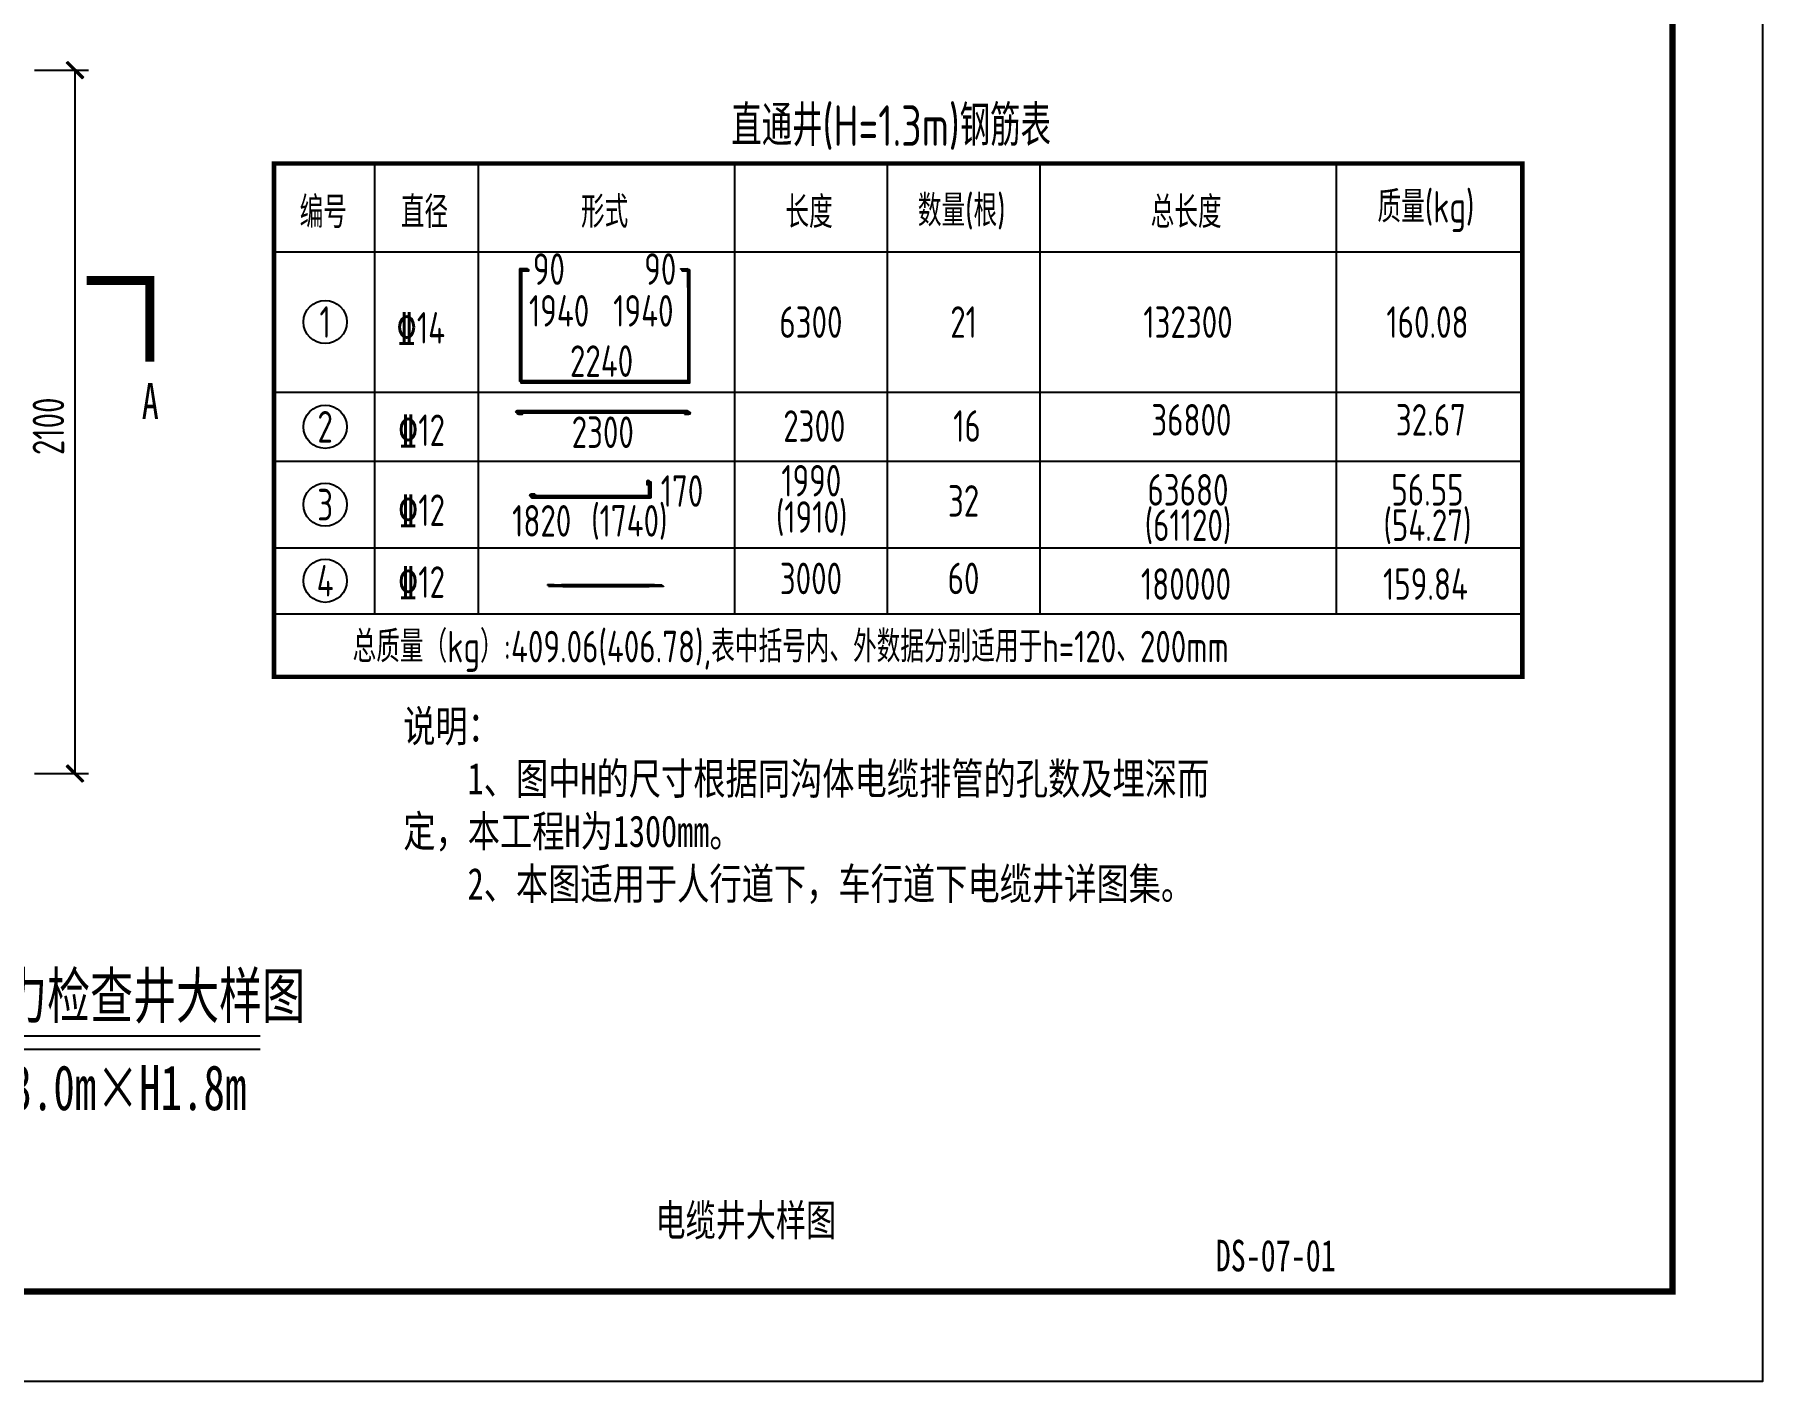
# Model space of a CAD drawing. Extents: x 2969 to 3809, y -1283 to -33.
# Drawn here: x 3197.6 to 3389.5, y -330 to -180.5 of the extents above; entities that cross this region are included whole.
import ezdxf
from ezdxf.enums import TextEntityAlignment as Align

# ---------------------------------------------------------------- set-up
doc = ezdxf.new("R2010")
doc.units = 0
doc.header["$LTSCALE"] = 10
for name, color, linetype in [('0-TK', 7, 'Continuous'), ('TK', 7, 'Continuous'), ('尺寸标注', 1, 'Continuous'), ('文字', 3, 'Continuous'), ('轮廓', 7, 'Continuous'), ('钢筋', 4, 'Continuous')]:
    doc.layers.add(name, color=color, linetype=linetype)
doc.styles.add('GJ', font='tssdeng.shx', dxfattribs={"width": 0.75, "bigfont": 'hztxt.shx'})
doc.styles.add('HZTXT', font='仿宋_GB2312_0.ttf', dxfattribs={"width": 0.6, "height": 1.25})
doc.styles.add('ST', font='', dxfattribs={"width": 0.9})
doc.styles.add('仿宋', font='simfang.ttf', dxfattribs={"width": 0.9})
doc.styles.get('ST').set_extended_font_data('SimSun')

# ---------------------------------------------------------------- blocks, each defined once
blk = doc.blocks.new('K-建筑标记')
at = {"lineweight": 5}
blk.add_hatch(color=256, dxfattribs=at).paths.add_polyline_path([(0.97, 0.8), (0.8, 0.97), (-0.97, -0.8), (-0.8, -0.97)])
blk.add_lwpolyline([(-0.8, -0.97), (-0.97, -0.8), (0.8, 0.97), (0.97, 0.8)], close=True, dxfattribs=at)
blk.add_lwpolyline([(0.09, -0.09), (-0.09, 0.09)], dxfattribs=at)

msp = doc.modelspace()

# ---------------------------------------------------------------- hatches: boundary and pattern name
at = {"layer": '轮廓'}
for points in [[(3251.546, -206.47), (3251.455, -206.47), (3251.546, -218.892)], [(3251.455, -206.47), (3251.546, -218.892), (3251.455, -218.984)], [(3251.478, -206.436), (3251.478, -206.528), (3252.344, -206.436)], [(3251.478, -206.528), (3252.344, -206.436), (3252.344, -206.528)], [(3270.164, -206.528), (3270.164, -206.436), (3269.321, -206.528)], [(3270.164, -206.436), (3269.321, -206.528), (3269.321, -206.436)], [(3270.13, -218.892), (3270.222, -218.984), (3270.13, -206.47)], [(3270.222, -218.984), (3270.13, -206.47), (3270.222, -206.47)], [(3251.546, -218.892), (3251.455, -218.984), (3270.13, -218.892)], [(3251.455, -218.984), (3270.13, -218.892), (3270.222, -218.984)], [(3251.099, -222.234), (3251.157, -222.292), (3251.031, -222.315)], [(3251.157, -222.292), (3251.031, -222.315), (3251.123, -222.315)], [(3251.031, -222.315), (3251.123, -222.315), (3251.099, -222.437)], [(3251.18, -222.201), (3251.18, -222.292), (3251.099, -222.234)], [(3251.18, -222.292), (3251.099, -222.234), (3251.157, -222.292)], [(3251.123, -222.315), (3251.099, -222.437), (3251.157, -222.349)], [(3251.099, -222.437), (3251.157, -222.349), (3251.18, -222.464)], [(3251.157, -222.201), (3251.157, -222.292), (3270.13, -222.201)], [(3251.157, -222.292), (3270.13, -222.201), (3270.13, -222.292)], [(3251.157, -222.349), (3251.18, -222.464), (3251.18, -222.38)], [(3251.18, -222.38), (3251.18, -222.464), (3251.637, -222.38)], [(3251.18, -222.464), (3251.637, -222.38), (3251.637, -222.464)], [(3270.096, -222.464), (3270.096, -222.38), (3269.626, -222.464)], [(3270.096, -222.38), (3269.626, -222.464), (3269.626, -222.38)], [(3270.188, -222.234), (3270.13, -222.292), (3270.096, -222.201)], [(3270.13, -222.292), (3270.096, -222.201), (3270.096, -222.292)], [(3270.096, -222.38), (3270.188, -222.437), (3270.13, -222.349)], [(3270.096, -222.464), (3270.096, -222.38), (3270.188, -222.437)], [(3270.164, -222.315), (3270.188, -222.234), (3270.13, -222.292)], [(3270.188, -222.437), (3270.13, -222.349), (3270.245, -222.315)], [(3270.13, -222.349), (3270.245, -222.315), (3270.164, -222.315)], [(3270.245, -222.315), (3270.164, -222.315), (3270.188, -222.234)], [(3265.656, -229.942), (3265.713, -230.007), (3265.598, -230.03)], [(3265.713, -230.007), (3265.598, -230.03), (3265.69, -230.03)], [(3265.69, -230.03), (3265.598, -230.03), (3265.69, -230.51)], [(3265.598, -230.03), (3265.69, -230.51), (3265.598, -230.51)], [(3265.747, -229.915), (3265.747, -230.007), (3265.656, -229.942)], [(3265.747, -230.007), (3265.656, -229.942), (3265.713, -230.007)], [(3265.838, -229.942), (3265.771, -230.007), (3265.747, -229.915)], [(3265.771, -230.007), (3265.747, -229.915), (3265.747, -230.007)], [(3265.896, -230.03), (3265.771, -230.03), (3265.838, -229.942)], [(3265.771, -230.03), (3265.838, -229.942), (3265.771, -230.007)], [(3265.896, -230.007), (3265.771, -230.007), (3265.896, -231.705)], [(3265.771, -230.007), (3265.896, -231.705), (3265.771, -231.705)], [(3252.619, -231.524), (3252.676, -231.581), (3252.585, -231.614)], [(3252.676, -231.581), (3252.585, -231.614), (3252.676, -231.614)], [(3252.585, -231.614), (3252.676, -231.614), (3252.619, -231.705)], [(3252.71, -231.466), (3252.71, -231.581), (3252.619, -231.524)], [(3252.71, -231.581), (3252.619, -231.524), (3252.676, -231.581)], [(3252.676, -231.614), (3252.619, -231.705), (3252.676, -231.639)], [(3252.619, -231.705), (3252.676, -231.639), (3252.734, -231.762)], [(3252.642, -231.639), (3252.642, -231.73), (3265.838, -231.639)], [(3252.642, -231.73), (3265.838, -231.639), (3265.838, -231.73)], [(3252.676, -231.639), (3252.734, -231.762), (3252.71, -231.672)], [(3252.71, -231.466), (3252.71, -231.581), (3253.181, -231.466)], [(3252.71, -231.581), (3253.181, -231.466), (3253.181, -231.581)], [(3254.524, -241.589), (3254.558, -241.507), (3255.36, -241.589)], [(3254.558, -241.507), (3255.36, -241.589), (3255.302, -241.507)], [(3256.135, -241.507), (3256.078, -241.589), (3255.302, -241.507)], [(3256.078, -241.589), (3255.302, -241.507), (3255.36, -241.589)], [(3256.111, -241.507), (3256.111, -241.589), (3265.69, -241.507)], [(3256.111, -241.589), (3265.69, -241.507), (3265.69, -241.589)], [(3265.656, -241.589), (3265.713, -241.507), (3266.488, -241.589)], [(3265.713, -241.507), (3266.488, -241.589), (3266.458, -241.507)], [(3267.267, -241.507), (3267.233, -241.589), (3266.458, -241.507)], [(3267.233, -241.589), (3266.458, -241.507), (3266.488, -241.589)]]:
    msp.add_hatch(color=256, dxfattribs=at).paths.add_polyline_path(points)

# ---------------------------------------------------------------- linework, layer by layer
at = {"linetype": 'Continuous', "const_width": 0.7}
msp.add_lwpolyline([(2994.454, -42.989), (3379.454, -42.989), (3379.454, -319.989), (2994.454, -319.989)], close=True, dxfattribs=at)
at = {"layer": '0-TK'}
msp.add_lwpolyline([(2969.454, -32.989), (3389.454, -32.989), (3389.454, -329.989), (2969.454, -329.989)], close=True, dxfattribs=at)
at = {"layer": 'TK'}
for p, q in [((3173.749, -291.628), (3222.661, -291.628)), ((3173.749, -293.107), (3222.661, -293.107))]:
    msp.add_line(p, q, dxfattribs=at)
at = {"layer": '尺寸标注'}
for points in [[(3197.629, -184.421), (3203.596, -184.421)], [(3202.113, -184.421), (3202.113, -262.515)], [(3197.629, -262.515), (3203.596, -262.515)], [(3202.113, -262.515), (3202.139, -262.515)]]:
    msp.add_lwpolyline(points, dxfattribs=at)
at = {"layer": '文字', "const_width": 1}
msp.add_lwpolyline([(3203.427, -207.771), (3210.427, -207.771), (3210.427, -216.771)], dxfattribs=at)
at = {"layer": '轮廓', "const_width": 0.5}
msp.add_lwpolyline([(3224.202, -194.785), (3362.791, -194.785), (3362.791, -251.775), (3224.202, -251.775)], close=True, dxfattribs=at)
at = {"layer": '轮廓'}
for points in [[(3235.365, -194.785), (3235.365, -244.767)], [(3246.875, -194.785), (3246.875, -244.767)], [(3275.346, -194.785), (3275.346, -244.767)], [(3292.288, -194.785), (3292.288, -244.767)], [(3309.238, -194.785), (3309.238, -244.767)], [(3342.115, -194.785), (3342.115, -244.767)], [(3224.202, -204.612), (3362.791, -204.612)], [(3251.715, -206.639), (3251.624, -206.639), (3251.624, -219.152), (3251.715, -219.061), (3251.715, -206.639)], [(3251.647, -206.697), (3252.514, -206.697), (3252.514, -206.606), (3251.647, -206.606), (3251.647, -206.697)], [(3251.647, -206.639), (3252.514, -206.639)], [(3269.491, -206.697), (3270.332, -206.697), (3270.332, -206.606), (3269.491, -206.606), (3269.491, -206.697)], [(3270.333, -206.639), (3269.491, -206.639)], [(3270.299, -219.061), (3270.391, -219.152), (3270.391, -206.639), (3270.299, -206.639), (3270.299, -219.061)], [(3224.202, -220.166), (3362.791, -220.166)], [(3251.715, -219.061), (3251.624, -219.152), (3270.391, -219.152), (3270.299, -219.061), (3251.715, -219.061)], [(3251.268, -222.403), (3251.326, -222.461), (3251.292, -222.484), (3251.201, -222.484), (3251.268, -222.403)], [(3251.201, -222.484), (3251.292, -222.484), (3251.326, -222.518), (3251.268, -222.609), (3251.201, -222.484)], [(3251.349, -222.369), (3251.349, -222.461), (3251.326, -222.461), (3251.268, -222.403), (3251.349, -222.369)], [(3251.268, -222.609), (3251.326, -222.518), (3251.349, -222.548), (3251.349, -222.633), (3251.268, -222.609)], [(3251.326, -222.461), (3270.3, -222.461), (3270.3, -222.37), (3251.326, -222.37), (3251.326, -222.461)], [(3270.357, -222.403), (3270.299, -222.461), (3270.266, -222.461), (3270.266, -222.369), (3270.357, -222.403)], [(3270.266, -222.633), (3270.266, -222.548), (3270.299, -222.518), (3270.357, -222.609), (3270.266, -222.633)], [(3270.414, -222.484), (3270.333, -222.484), (3270.299, -222.461), (3270.357, -222.403), (3270.414, -222.484)], [(3270.357, -222.609), (3270.299, -222.518), (3270.333, -222.484), (3270.414, -222.484), (3270.357, -222.609)], [(3251.349, -222.633), (3251.803, -222.633), (3251.803, -222.551), (3251.349, -222.551), (3251.349, -222.633)], [(3269.795, -222.633), (3270.266, -222.633), (3270.266, -222.551), (3269.795, -222.551), (3269.795, -222.633)], [(3224.202, -227.851), (3362.791, -227.851)], [(3265.825, -230.111), (3265.882, -230.175), (3265.859, -230.199), (3265.768, -230.199), (3265.825, -230.111)], [(3265.917, -230.084), (3265.917, -230.175), (3265.882, -230.175), (3265.825, -230.111), (3265.917, -230.084)], [(3266.008, -230.111), (3265.94, -230.175), (3265.917, -230.175), (3265.917, -230.084), (3266.008, -230.111)], [(3266.065, -230.199), (3265.94, -230.199), (3265.94, -230.175), (3266.008, -230.111), (3266.065, -230.199)], [(3265.94, -231.874), (3266.064, -231.874), (3266.064, -230.176), (3265.94, -230.176), (3265.94, -231.874)], [(3252.788, -231.692), (3252.845, -231.75), (3252.845, -231.783), (3252.754, -231.783), (3252.788, -231.692)], [(3252.754, -231.783), (3252.845, -231.783), (3252.845, -231.808), (3252.788, -231.874), (3252.754, -231.783)], [(3252.879, -231.635), (3252.879, -231.75), (3252.845, -231.75), (3252.788, -231.692), (3252.879, -231.635)], [(3252.788, -231.874), (3252.845, -231.808), (3252.879, -231.841), (3252.903, -231.932), (3252.788, -231.874)], [(3252.812, -231.899), (3266.006, -231.899), (3266.006, -231.808), (3252.812, -231.808), (3252.812, -231.899)], [(3252.879, -231.75), (3253.35, -231.75), (3253.35, -231.635), (3252.879, -231.635), (3252.879, -231.75)], [(3265.768, -230.679), (3265.858, -230.679), (3265.858, -230.2), (3265.768, -230.2), (3265.768, -230.679)], [(3224.202, -237.438), (3362.791, -237.438)], [(3254.694, -241.758), (3254.727, -241.676), (3255.472, -241.676), (3255.529, -241.758), (3254.694, -241.758)], [(3256.305, -241.676), (3256.247, -241.758), (3255.529, -241.758), (3255.472, -241.676), (3256.305, -241.676)], [(3256.281, -241.758), (3265.859, -241.758), (3265.859, -241.676), (3256.281, -241.676), (3256.281, -241.758)], [(3265.108, -241.7), (3265.05, -241.7)], [(3265.825, -241.758), (3265.882, -241.676), (3266.627, -241.676), (3266.658, -241.758), (3265.825, -241.758)], [(3267.436, -241.676), (3267.402, -241.758), (3266.658, -241.758), (3266.627, -241.676), (3267.436, -241.676)], [(3224.202, -244.767), (3362.791, -244.767)]]:
    msp.add_lwpolyline(points, dxfattribs=at)
at = {"layer": '轮廓', "lineweight": 0}
for points in [[(3251.546, -206.47), (3251.455, -206.47), (3251.546, -218.892), (3251.546, -206.47)], [(3251.455, -206.47), (3251.546, -218.892), (3251.455, -218.984), (3251.455, -206.47)], [(3251.478, -206.436), (3251.478, -206.528), (3252.344, -206.436), (3251.478, -206.436)], [(3251.478, -206.528), (3252.344, -206.436), (3252.344, -206.528), (3251.478, -206.528)], [(3270.164, -206.528), (3270.164, -206.436), (3269.321, -206.528), (3270.164, -206.528)], [(3270.164, -206.436), (3269.321, -206.528), (3269.321, -206.436), (3270.164, -206.436)], [(3270.13, -218.892), (3270.222, -218.984), (3270.13, -206.47), (3270.13, -218.892)], [(3270.222, -218.984), (3270.13, -206.47), (3270.222, -206.47), (3270.222, -218.984)], [(3251.546, -218.892), (3251.455, -218.984), (3270.13, -218.892), (3251.546, -218.892)], [(3251.455, -218.984), (3270.13, -218.892), (3270.222, -218.984), (3251.455, -218.984)], [(3251.099, -222.234), (3251.157, -222.292), (3251.031, -222.315), (3251.099, -222.234)], [(3251.157, -222.292), (3251.031, -222.315), (3251.123, -222.315), (3251.157, -222.292)], [(3251.031, -222.315), (3251.123, -222.315), (3251.099, -222.437), (3251.031, -222.315)], [(3251.18, -222.201), (3251.18, -222.292), (3251.099, -222.234), (3251.18, -222.201)], [(3251.18, -222.292), (3251.099, -222.234), (3251.157, -222.292), (3251.18, -222.292)], [(3251.123, -222.315), (3251.099, -222.437), (3251.157, -222.349), (3251.123, -222.315)], [(3251.099, -222.437), (3251.157, -222.349), (3251.18, -222.464), (3251.099, -222.437)], [(3251.157, -222.201), (3251.157, -222.292), (3270.13, -222.201), (3251.157, -222.201)], [(3251.157, -222.292), (3270.13, -222.201), (3270.13, -222.292), (3251.157, -222.292)], [(3251.157, -222.349), (3251.18, -222.464), (3251.18, -222.38), (3251.157, -222.349)], [(3251.18, -222.38), (3251.18, -222.464), (3251.637, -222.38), (3251.18, -222.38)], [(3251.18, -222.464), (3251.637, -222.38), (3251.637, -222.464), (3251.18, -222.464)], [(3270.096, -222.464), (3270.096, -222.38), (3269.626, -222.464), (3270.096, -222.464)], [(3270.096, -222.38), (3269.626, -222.464), (3269.626, -222.38), (3270.096, -222.38)], [(3270.188, -222.234), (3270.13, -222.292), (3270.096, -222.201), (3270.188, -222.234)], [(3270.13, -222.292), (3270.096, -222.201), (3270.096, -222.292), (3270.13, -222.292)], [(3270.096, -222.38), (3270.188, -222.437), (3270.13, -222.349), (3270.096, -222.38)], [(3270.096, -222.464), (3270.096, -222.38), (3270.188, -222.437), (3270.096, -222.464)], [(3270.164, -222.315), (3270.188, -222.234), (3270.13, -222.292), (3270.164, -222.315)], [(3270.188, -222.437), (3270.13, -222.349), (3270.245, -222.315), (3270.188, -222.437)], [(3270.13, -222.349), (3270.245, -222.315), (3270.164, -222.315), (3270.13, -222.349)], [(3270.245, -222.315), (3270.164, -222.315), (3270.188, -222.234), (3270.245, -222.315)], [(3265.656, -229.942), (3265.713, -230.007), (3265.598, -230.03), (3265.656, -229.942)], [(3265.713, -230.007), (3265.598, -230.03), (3265.69, -230.03), (3265.713, -230.007)], [(3265.69, -230.03), (3265.598, -230.03), (3265.69, -230.51), (3265.69, -230.03)], [(3265.598, -230.03), (3265.69, -230.51), (3265.598, -230.51), (3265.598, -230.03)], [(3265.747, -229.915), (3265.747, -230.007), (3265.656, -229.942), (3265.747, -229.915)], [(3265.747, -230.007), (3265.656, -229.942), (3265.713, -230.007), (3265.747, -230.007)], [(3265.838, -229.942), (3265.771, -230.007), (3265.747, -229.915), (3265.838, -229.942)], [(3265.771, -230.007), (3265.747, -229.915), (3265.747, -230.007), (3265.771, -230.007)], [(3265.896, -230.03), (3265.771, -230.03), (3265.838, -229.942), (3265.896, -230.03)], [(3265.771, -230.03), (3265.838, -229.942), (3265.771, -230.007), (3265.771, -230.03)], [(3265.896, -230.007), (3265.771, -230.007), (3265.896, -231.705), (3265.896, -230.007)], [(3265.771, -230.007), (3265.896, -231.705), (3265.771, -231.705), (3265.771, -230.007)], [(3252.619, -231.524), (3252.676, -231.581), (3252.585, -231.614), (3252.619, -231.524)], [(3252.676, -231.581), (3252.585, -231.614), (3252.676, -231.614), (3252.676, -231.581)], [(3252.585, -231.614), (3252.676, -231.614), (3252.619, -231.705), (3252.585, -231.614)], [(3252.71, -231.466), (3252.71, -231.581), (3252.619, -231.524), (3252.71, -231.466)], [(3252.71, -231.581), (3252.619, -231.524), (3252.676, -231.581), (3252.71, -231.581)], [(3252.676, -231.614), (3252.619, -231.705), (3252.676, -231.639), (3252.676, -231.614)], [(3252.619, -231.705), (3252.676, -231.639), (3252.734, -231.762), (3252.619, -231.705)], [(3252.642, -231.639), (3252.642, -231.73), (3265.838, -231.639), (3252.642, -231.639)], [(3252.642, -231.73), (3265.838, -231.639), (3265.838, -231.73), (3252.642, -231.73)], [(3252.676, -231.639), (3252.734, -231.762), (3252.71, -231.672), (3252.676, -231.639)], [(3252.71, -231.466), (3252.71, -231.581), (3253.181, -231.466), (3252.71, -231.466)], [(3252.71, -231.581), (3253.181, -231.466), (3253.181, -231.581), (3252.71, -231.581)], [(3254.524, -241.589), (3254.558, -241.507), (3255.36, -241.589), (3254.524, -241.589)], [(3254.558, -241.507), (3255.36, -241.589), (3255.302, -241.507), (3254.558, -241.507)], [(3256.135, -241.507), (3256.078, -241.589), (3255.302, -241.507), (3256.135, -241.507)], [(3256.078, -241.589), (3255.302, -241.507), (3255.36, -241.589), (3256.078, -241.589)], [(3256.111, -241.507), (3256.111, -241.589), (3265.69, -241.507), (3256.111, -241.507)], [(3256.111, -241.589), (3265.69, -241.507), (3265.69, -241.589), (3256.111, -241.589)], [(3265.656, -241.589), (3265.713, -241.507), (3266.488, -241.589), (3265.656, -241.589)], [(3265.713, -241.507), (3266.488, -241.589), (3266.458, -241.507), (3265.713, -241.507)], [(3267.267, -241.507), (3267.233, -241.589), (3266.458, -241.507), (3267.267, -241.507)], [(3267.233, -241.589), (3266.458, -241.507), (3266.488, -241.589), (3267.233, -241.589)]]:
    msp.add_lwpolyline(points, dxfattribs=at)
at = {"layer": '钢筋'}
for centre in [(3229.887, -212.386), (3229.887, -224.018), (3229.887, -232.659), (3229.887, -241.105)]:
    msp.add_circle(centre, 2.4, dxfattribs=at)

# ---------------------------------------------------------------- block references
at = {"layer": '尺寸标注', "rotation": 90}
for p in [(3202.113, -184.421), (3202.113, -262.515)]:
    msp.add_blockref('K-建筑标记', p, dxfattribs=at)

# ---------------------------------------------------------------- texts
at = {"linetype": 'Continuous', "style": '仿宋', "width": 0.7}
for s, p in [('电缆井大样图', (3276.587, -312.049)), ('DS-07-01', (3335.421, -316.019))]:
    msp.add_text(s, height=3.5, dxfattribs=at).set_placement(p, align=Align.MIDDLE)
at = {"insert": (3238.558, -255.49), "char_height": 3.5, "width": 92.32184, "attachment_point": 1, "style": 'ST'}
msp.add_mtext('{\\W0.75;说明：\\P    1、图中H的尺寸根据同沟体电缆排管的孔数及埋深而定，本工程H为1300mm。\\P    2、本图适用于人行道下，车行道下电缆井详图集。\\P}    ', dxfattribs=at)
at = {"layer": 'TK', "color": 152, "style": 'HZTXT', "width": 0.7}
for s, p in [('Ⅱ型直通电力检查井大样图', (3170.371, -287.155)), ('W1.9m×L3.0m×H1.8m', (3175.904, -297.376))]:
    msp.add_text(s, height=5, dxfattribs=at).set_placement(p, align=Align.MIDDLE_LEFT)
at = {"layer": '尺寸标注', "style": 'GJ', "width": 0.75}
msp.add_text('2100', height=3.5, rotation=90, dxfattribs=at).set_placement((3200.913, -227.161))
at = {"layer": '文字', "style": 'HZTXT', "width": 0.7}
msp.add_text('A', height=4, dxfattribs=at).set_placement((3209.518, -223.171))
at = {"layer": '钢筋', "style": 'GJ', "width": 0.75}
for s, height, p in [('直通井(H=1.3m)钢筋表', 4.5, (3292.724, -190.563)), ('质量(kg)', 3.5, (3352.094, -199.937)), ('编号', 3.5, (3229.68, -200.011)), ('直径', 3.5, (3240.913, -200.011)), ('形式', 3.5, (3260.904, -200.011)), ('长度', 3.5, (3283.61, -200.011)), ('数量(根)', 3.5, (3300.556, -200.011)), ('总长度', 3.5, (3325.47, -200.011)), ('1', 3.5, (3229.887, -212.386)), ('6300', 3.5, (3283.817, -212.392)), ('21', 3.5, (3300.763, -212.392)), ('132300', 3.5, (3325.677, -212.392)), ('160.08', 3.5, (3352.265, -212.392)), ('2', 3.5, (3229.887, -224.018)), ('2300', 3.5, (3284.193, -223.933)), ('16', 3.5, (3301.139, -223.933)), ('36800', 3.5, (3326.052, -223.241)), ('32.67', 3.5, (3352.641, -223.241)), ('1990', 3.5, (3283.858, -230.006)), ('63680', 3.5, (3325.677, -231.013)), ('56.55', 3.5, (3352.265, -231.013)), ('3', 3.5, (3229.887, -232.659)), ('(1910)', 3.5, (3283.898, -234.025)), ('32', 3.5, (3300.763, -232.239)), ('(61120)', 3.5, (3325.677, -234.934)), ('(54.27)', 3.5, (3352.265, -234.934)), ('4', 3.5, (3229.887, -241.105)), ('3000', 3.5, (3283.817, -240.849)), ('60', 3.5, (3300.763, -240.849)), ('180000', 3.5, (3325.455, -241.469)), ('159.84', 3.5, (3352.043, -241.469))]:
    msp.add_text(s, height=height, dxfattribs=at).set_placement(p, align=Align.MIDDLE)
for s, p in [('90', (3252.944, -208.262)), ('90', (3265.31, -208.262)), ('1940', (3252.511, -212.898)), ('1940', (3261.867, -212.898)), ('%%13214', (3237.819, -214.783)), ('2240', (3257.066, -218.479)), ('%%13212', (3237.978, -226.153)), ('2300', (3257.256, -226.37)), ('170', (3267.142, -232.895)), ('%%13212', (3237.978, -235.028)), ('1820', (3250.641, -236.21)), ('(1740)', (3259.419, -236.21)), ('%%13212', (3237.978, -243.007)), ('总质量（kg）:409.06(406.78),表中括号内、外数据分别适用于h=120、200mm', (3232.933, -250.164))]:
    msp.add_text(s, height=3.5, dxfattribs=at).set_placement(p)

doc.saveas('drawing.dxf')
